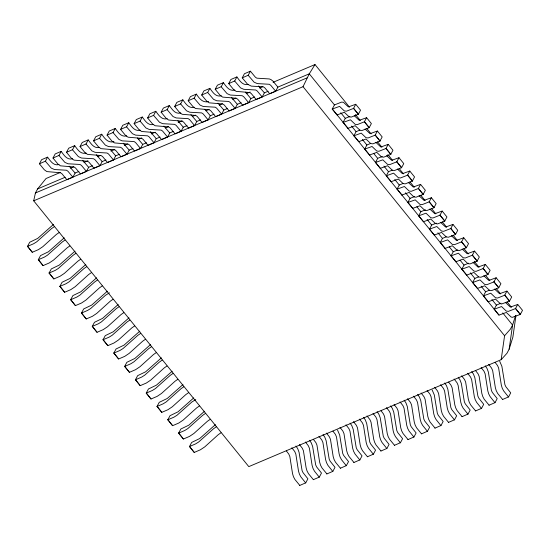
<?xml version="1.0" encoding="UTF-8"?>
<svg xmlns="http://www.w3.org/2000/svg" width="550" height="550" viewBox="0 0 550 550"><rect width="100%" height="100%" fill="white"/><g stroke="black" fill="none" stroke-linecap="round" stroke-linejoin="round"><path stroke-width="0.82" d="M60.273 172.48L46.035 178.516L37.586 188.952L35.42 192.981L33.694 200.812L248.792 466.627L501.167 359.686L504.584 335.748L510.421 329.093L512.579 325.064L515.543 315.631M501.167 359.686L506.976 353.244L509.135 349.209L512.579 325.064L502.748 312.909M515.928 315.741L512.868 337.178L509.135 349.209M349.855 116.428L345.297 118.333L343.083 122.451L347.896 128.246M359.886 130.089L356.091 131.67L353.884 135.795L358.689 141.591M370.686 143.426L366.884 145.014L364.678 149.132L369.483 154.928M382.236 156.454L377.678 158.352L375.471 162.477L380.277 168.272M392.274 170.108L388.479 171.696L386.265 175.814L391.078 181.61M403.067 183.452L399.272 185.034L397.066 189.159L401.871 194.954M414.624 196.474L410.066 198.378L407.859 202.496L412.665 208.292M425.418 209.818L420.86 211.716L418.653 215.841L423.459 221.636M436.219 223.156L431.661 225.06L429.447 229.178L434.259 234.974M446.249 236.816L442.454 238.397L440.248 242.522L445.053 248.318M457.806 249.837L453.248 251.742L451.041 255.86L455.847 261.656M468.6 263.182L464.042 265.079L461.835 269.204L466.641 275M478.638 276.836L474.842 278.424L472.629 282.542L477.441 288.337M72.573 158.799C66.983 160.325 63.938 155.072 61.181 151.387L55.206 153.917L52.992 158.042L57.894 164.01L60.459 165.839L74.03 166.994L75.494 167.963L80.465 173.965L86.446 171.428L88.639 167.317L92.414 165.715M86.096 153.072C80.506 154.598 77.461 149.339 74.697 145.654L68.722 148.191L66.516 152.309L71.411 158.283L73.975 160.112L87.546 161.267L89.017 162.236L93.988 168.238L99.963 165.701L102.156 161.59L105.937 159.988M99.612 147.345C94.022 148.871 90.977 143.612 88.22 139.927L82.239 142.464L80.032 146.582L84.927 152.556L87.491 154.385L101.062 155.54L102.534 156.502L107.504 162.504L113.479 159.974L115.672 155.863L119.453 154.261M113.967 141.653C108.061 143.358 104.534 138.366 101.736 134.2L95.755 136.737L93.548 140.855L98.45 146.829L101.007 148.651L114.579 149.806L116.05 150.776L121.021 156.778L126.995 154.248L129.195 150.129L132.969 148.528M126.644 135.891C121.055 137.411 118.009 132.158 115.252 128.473L109.278 131.003L107.064 135.128L111.966 141.103L114.531 142.924L128.102 144.079L129.566 145.049L134.537 151.051L140.518 148.521L142.711 144.403L146.486 142.801M140.167 130.164C134.578 131.684 131.526 126.431 128.769 122.746L122.794 125.276L120.588 129.401L125.483 135.376L128.047 137.197L141.618 138.353L143.083 139.322L148.06 145.324L154.034 142.787L156.228 138.676L160.009 137.074M153.684 124.431C148.094 125.957 145.049 120.704 142.292 117.019L136.311 119.549L134.104 123.667L138.999 129.642L141.563 131.471L155.134 132.626L156.606 133.595L161.576 139.597L167.551 137.06L169.744 132.949L173.525 131.347M167.2 118.704C161.611 120.23 158.565 114.971 155.808 111.286L149.827 113.823L147.62 117.941L152.515 123.915L155.079 125.744L168.651 126.899L170.122 127.861L175.093 133.863L181.067 131.333L183.267 127.222L187.041 125.62M180.716 112.977C175.127 114.496 172.081 109.244 169.324 105.559L163.35 108.096L161.136 112.214L166.038 118.188L168.603 120.01L182.167 121.165L183.638 122.134L188.609 128.136L194.59 125.606L196.783 121.488L200.558 119.893M194.232 107.25C188.65 108.769 185.597 103.517 182.841 99.832L176.866 102.362L174.653 106.487L179.554 112.461L182.119 114.283L195.69 115.438L197.154 116.407L202.125 122.409L208.106 119.879L210.299 115.761L214.081 114.159M208.594 101.558C202.689 103.256 199.155 98.271 196.364 94.105L190.383 96.635L188.176 100.76L193.071 106.734L195.635 108.556L209.206 109.711L210.678 110.681L215.648 116.683L221.623 114.146L223.816 110.034L227.597 108.433M221.272 95.789C215.683 97.316 212.637 92.063 209.88 88.378L203.899 90.908L201.692 95.026L206.587 101.001L209.151 102.829L222.722 103.984L224.194 104.954L229.164 110.956L235.139 108.419L237.332 104.308L241.113 102.706M234.788 90.062C229.199 91.589 226.153 86.329 223.396 82.644L217.422 85.181L215.208 89.299L220.11 95.274L222.667 97.103L236.239 98.257L237.71 99.22L242.681 105.229L248.662 102.692L250.855 98.581L254.629 96.979M33.694 200.812L303.036 86.68L309.279 73.824L315.006 64.536L349.546 107.216M78.898 171.442L75.123 173.044L72.861 177.189L66.88 179.719L61.909 173.718L60.445 172.748L46.874 171.593L44.309 169.771L39.407 163.797L41.621 159.672L47.596 157.142C50.352 160.827 53.405 166.079 58.987 164.56M47.596 157.142L45.389 161.26L51.274 168.114L54.471 169.531L66.419 170.218L67.891 171.188L72.861 177.189M61.181 151.387L58.974 155.506L64.859 162.36L68.056 163.776L80.004 164.457L81.476 165.426L86.446 171.428M74.697 145.654L72.49 149.779L78.375 156.626L81.572 158.049L93.521 158.73L94.992 159.699L99.963 165.701M58.994 232.636L56.32 234.486L42.776 246.716L38.404 249.645L32.271 252.278L27.5 246.379L29.707 242.254L37.696 238.411L53.419 224.489M88.22 139.927L86.006 144.052L91.898 150.899L95.088 152.316L107.037 153.003L108.508 153.972L113.479 159.974M32.271 252.278L27.548 246.283M101.736 134.2L99.522 138.325L105.414 145.172L108.611 146.589L120.56 147.276L122.024 148.246L126.995 154.248M69.788 245.981L67.114 247.83L53.57 260.054L49.198 262.982L43.072 265.616L38.294 259.717L40.508 255.599L48.489 251.756L64.213 237.834M115.252 128.473L113.046 132.591L118.931 139.446L122.127 140.862L134.076 141.549L135.547 142.519L140.518 148.521M43.072 265.616L38.342 259.627M128.769 122.746L126.562 126.864L132.447 133.719L135.644 135.135L147.593 135.822L149.064 136.785L154.034 142.787M80.575 259.304L77.901 261.154L64.357 273.377L59.977 276.306L53.852 278.939L49.081 273.041L51.287 268.923L59.269 265.079L74.992 251.157M53.852 278.939L49.129 272.951M142.292 117.019L140.078 121.137L145.963 127.992L149.16 129.408L161.109 130.089L162.58 131.058L167.551 137.06M91.369 272.649L88.694 274.491L75.151 286.722L70.771 289.651L64.646 292.284L59.874 286.385L62.081 282.26L70.07 278.417L85.793 264.502M155.808 111.286L153.594 115.411L159.486 122.258L162.683 123.674L174.632 124.362L176.096 125.331L181.067 131.333M64.646 292.284L59.922 286.296M169.324 105.559L167.118 109.684L173.002 116.531L176.199 117.948L188.148 118.635L189.619 119.604L194.59 125.606M102.162 285.986L99.488 287.836L85.944 300.059L81.572 302.988L75.439 305.621L70.668 299.722L72.882 295.604L80.864 291.761L96.587 277.839M182.841 99.832L180.634 103.95L186.519 110.804L189.716 112.221L201.664 112.908L203.136 113.877L208.106 119.879M75.439 305.621L70.716 299.633M196.364 94.105L194.15 98.223L200.035 105.078L203.232 106.494L215.181 107.181L216.652 108.144L221.623 114.146M112.956 299.331L110.289 301.173L96.738 313.404L92.366 316.332L86.24 318.966L81.462 313.067L83.676 308.942L91.657 305.099L107.381 291.184M86.24 318.966L81.51 312.978M209.88 88.378L207.666 92.496L213.558 99.351L216.755 100.767L228.704 101.448L230.168 102.417L235.139 108.419M123.757 312.668L121.083 314.518L107.539 326.741L103.159 329.67L97.034 332.303L92.262 326.404L94.469 322.286L102.451 318.443L118.174 304.521M223.396 82.644L221.189 86.769L227.074 93.617L230.271 95.04L242.22 95.721L243.691 96.69L248.662 102.692M268.153 91.252L264.371 92.847L262.164 96.972L256.183 99.502L251.212 93.5L249.741 92.531L236.17 91.376L233.613 89.554L228.711 83.579L230.924 79.461L236.899 76.924C239.656 80.609 242.701 85.869 248.291 84.343M97.034 332.303L92.311 326.315M236.899 76.924L234.692 81.049L240.577 87.897L243.774 89.313L255.722 90.001L257.187 90.97L262.164 96.972M242.227 77.852L244.441 73.727L250.415 71.198L255.386 77.199L256.857 78.169L269.349 78.953L270.957 79.585L272.993 81.146L277.887 87.12L275.681 91.245L269.699 93.775L264.729 87.773L263.264 86.804L251.316 86.123L247.617 84.287L242.227 77.852L248.256 75.226M134.551 326.012L131.876 327.855L118.333 340.086L113.953 343.014L107.828 345.647L103.056 339.749L105.263 335.624L113.252 331.781L128.975 317.866M250.415 71.198L248.208 75.316L254.093 82.17L257.29 83.586L269.239 84.274L270.71 85.243L275.681 91.245M107.828 345.647L103.104 339.659M145.344 339.35L142.67 341.199L129.126 353.423L124.754 356.352L118.621 358.985L113.85 353.086L116.064 348.968L124.046 345.125L139.769 331.203M118.621 358.985L113.898 352.997M156.138 352.694L153.471 354.537L139.92 366.768L135.547 369.696L129.422 372.329L124.644 366.431L126.858 362.306L134.839 358.462L150.562 344.548M129.422 372.329L124.692 366.341M166.939 366.032L164.264 367.881L150.721 380.105L146.341 383.034L140.216 385.667L135.444 379.768L137.651 375.65L145.633 371.807L161.356 357.885M140.216 385.667L135.493 379.679M177.732 379.376L175.058 381.219L161.514 393.449L157.135 396.378L151.009 399.011L146.238 393.112L148.445 388.987L156.434 385.144L172.157 371.229M151.009 399.011L146.286 393.023M188.526 392.714L185.852 394.563L172.308 406.787L167.936 409.716L161.803 412.349L157.032 406.45L159.246 402.332L167.228 398.489L182.951 384.567M161.803 412.349L157.08 406.361M332.234 109.044L334.448 104.926L341.509 102.128L343.406 102.238L348.404 106.927L355.754 104.273L360.525 110.172L358.318 114.297L351.251 117.088L349.092 116.827L344.355 112.289L337.012 114.943L332.234 109.044L339.584 106.391L344.321 110.928L346.479 111.189L353.547 108.398L355.754 104.273M199.32 406.058L196.653 407.901L183.102 420.131L178.729 423.06L172.604 425.693L167.826 419.794L170.039 415.669L178.021 411.826L193.744 397.911M172.604 425.693L167.874 419.705M210.121 419.396L207.446 421.245L193.903 433.469L189.523 436.397L183.397 439.031L178.626 433.132L180.833 429.014L188.815 425.171L204.538 411.249M183.397 439.031L178.674 433.043M220.969 432.802L218.295 434.651L204.751 446.882L200.372 449.804L194.246 452.437L189.475 446.538L191.682 442.42L199.664 438.577L215.387 424.655M343.083 122.451L350.433 119.797L355.169 124.334L357.328 124.596L364.396 121.804L366.603 117.679L371.374 123.578L369.167 127.703L362.099 130.494L359.941 130.24L355.204 125.696L347.861 128.349M194.246 452.437L189.523 446.449M353.884 135.795L361.226 133.141L365.963 137.679L368.122 137.94L375.189 135.142L377.396 131.024L382.174 136.922L379.961 141.041L372.9 143.839L370.734 143.578L365.998 139.04L358.655 141.694M364.678 149.132L372.02 146.479L376.757 151.016L378.922 151.278L385.983 148.486L388.197 144.361L392.968 150.26L390.754 154.385L383.694 157.176L381.528 156.922L376.798 152.377L369.449 155.031M375.471 162.477L382.821 159.823L387.551 164.361L389.716 164.622L396.777 161.824L398.991 157.706L403.762 163.604L401.555 167.722L394.487 170.521L392.329 170.259L387.592 165.722L380.243 168.376M386.265 175.814L393.614 173.161L398.351 177.698L400.51 177.959L407.578 175.168L409.784 171.043L414.556 176.942L412.349 181.067L405.281 183.858L403.123 183.604L398.386 179.059L391.043 181.713M397.066 189.159L404.408 186.505L409.145 191.042L411.304 191.304L418.371 188.506L420.578 184.387L425.356 190.286L423.143 194.404L416.082 197.202L413.916 196.941L409.179 192.404L401.837 195.058M407.859 202.496L415.202 199.843L419.939 204.38L422.104 204.641L429.165 201.85L431.379 197.725L436.15 203.624L433.936 207.749L426.876 210.54L424.71 210.286L419.98 205.741L412.631 208.395M418.653 215.841L426.002 213.187L430.732 217.724L432.898 217.986L439.959 215.188L442.172 211.069L446.944 216.968L444.737 221.086L437.669 223.884L435.511 223.623L430.774 219.086L423.424 221.739M286.357 450.931L288.743 454.025L289.843 456.548L292.538 473.639L293.446 476.692L294.862 479.394L299.757 485.375M299.441 444.558L302.328 448.271L303.428 450.794L306.123 467.878L307.031 470.938L308.447 473.632L313.342 479.614M429.447 229.178L436.796 226.524L441.533 231.062L443.692 231.323L450.759 228.532L452.966 224.407L457.737 230.306L455.531 234.431L448.463 237.222L446.304 236.968L441.567 232.423L434.225 235.077M313.459 439.443L315.851 442.544L316.944 445.067L319.639 462.151L320.547 465.211L321.97 467.906L326.865 473.887M440.248 242.522L447.59 239.869L452.327 244.406L454.486 244.667L461.553 241.869L463.76 237.751L468.538 243.65L466.324 247.768L459.264 250.566L457.098 250.305L452.361 245.768L445.019 248.421M326.48 433.098L329.368 436.81L330.461 439.34L333.156 456.424L334.07 459.477L335.486 462.179L340.381 468.16M339.996 427.371L342.884 431.083L343.984 433.606L346.672 450.697L347.586 453.75L349.002 456.452L353.897 462.433M451.041 255.86L458.384 253.206L463.121 257.744L465.286 258.005L472.347 255.214L474.561 251.089L479.332 256.988L477.118 261.113L470.058 263.904L467.892 263.649L463.162 259.105L455.812 261.759M353.513 421.644L356.4 425.356L357.5 427.879L360.195 444.971L361.103 448.023L362.519 450.725L367.414 456.706M367.029 415.917L369.923 419.629L371.016 422.152L373.711 439.237L374.619 442.296L376.042 444.998L380.937 450.973M461.835 269.204L469.184 266.551L473.914 271.088L476.08 271.349L483.141 268.551L485.354 264.433L490.126 270.332L487.919 274.45L480.851 277.248L478.692 276.987L473.956 272.449L466.606 275.103M381.047 410.802L383.439 413.902L384.533 416.426L387.228 433.51L388.142 436.569L389.558 439.264L394.453 445.246M489.424 290.166L485.636 291.761L483.416 295.873L488.187 301.771L495.536 299.118L500.266 303.655L501.566 303.999L509.493 301.118L511.706 296.993L506.928 291.094L499.586 293.748L494.581 289.059M394.068 404.463L396.956 408.169L398.049 410.699L400.744 427.783L401.658 430.836L403.074 433.538L407.969 439.519M472.629 282.542L479.978 279.888L484.715 284.426L486.874 284.687L493.941 281.896L496.148 277.771L500.919 283.669L498.712 287.794L491.645 290.586L489.486 290.331L484.749 285.787L477.407 288.441M407.584 398.729L410.472 402.442L411.572 404.972L414.26 422.056L415.174 425.109L416.591 427.811L421.486 433.792M500.981 303.188L496.43 305.106L494.209 309.21L498.981 315.109L506.33 312.455L511.067 316.993L512.359 317.343L520.293 314.456L522.5 310.337L517.729 304.439L510.379 307.093L505.381 302.404M483.416 295.873L490.758 293.219L495.495 297.756L497.661 298.018L504.721 295.219L506.928 291.094M421.101 393.002L423.995 396.715L425.088 399.238L427.783 416.329L428.691 419.382L430.114 422.084L435.009 428.065M498.981 315.109L332.282 108.955M434.617 387.276L437.511 390.988L438.604 393.511L441.299 410.596L442.207 413.655L443.63 416.357L448.525 422.331M494.209 309.21L501.559 306.556L506.289 311.094L508.454 311.355L515.515 308.557L517.729 304.439M448.635 382.161L451.027 385.261L452.121 387.784L454.816 404.869L455.73 407.928L457.146 410.623L462.041 416.604M461.656 375.822L464.544 379.527L465.644 382.058L468.332 399.142L469.246 402.194L470.663 404.896L475.558 410.877M475.654 370.714L478.046 373.808L479.146 376.337L481.834 393.422L482.749 396.474L484.165 399.176L489.06 405.158M488.675 364.368L491.562 368.081L492.663 370.604L495.357 387.695L496.265 390.748L497.681 393.449L502.576 399.431M54.223 226.738L51.549 228.587L36.726 241.808L33.626 243.746L27.5 246.379M65.017 240.082L62.343 241.924L47.52 255.145L44.419 257.084L38.294 259.717M75.797 253.406L73.129 255.255L58.307 268.469L55.206 270.407L49.081 273.041M86.597 266.75L83.923 268.593L69.101 281.813L66 283.752L59.874 286.385M97.391 280.087L94.717 281.937L79.894 295.151L76.794 297.089L70.668 299.722M118.979 306.769L116.311 308.619L101.489 321.832L98.388 323.771L92.262 326.404M129.779 320.114L127.105 321.956L112.282 335.177L109.182 337.116L103.056 339.749M140.573 333.451L137.899 335.301L123.076 348.514L119.976 350.453L113.85 353.086M151.367 346.796L148.692 348.638L133.877 361.859L130.776 363.797L124.644 366.431M162.161 360.133L159.493 361.982L144.671 375.196L141.57 377.135L135.444 379.768M172.961 373.478L170.287 375.32L155.464 388.541L152.364 390.479L146.238 393.112M183.755 386.815L181.081 388.664L166.258 401.878L163.157 403.817L157.032 406.45M205.343 413.497L202.675 415.346L187.853 428.56L184.752 430.499L178.626 433.132M216.191 426.903L213.524 428.752L198.701 441.966L195.601 443.905L189.475 446.538M109.416 292.841L105.511 295.274L90.695 308.495L87.594 310.434L81.462 313.067M195.779 399.568L191.874 402.002L177.059 415.223L173.958 417.161L167.826 419.794M39.407 163.797L45.437 161.171M52.992 158.042L59.022 155.416M66.516 152.309L72.538 149.689M80.032 146.582L86.054 143.963M93.548 140.855L99.571 138.236M107.064 135.128L113.094 132.502M120.588 129.401L126.61 126.775M134.104 123.667L140.126 121.048M147.62 117.941L153.642 115.321M161.136 112.214L167.166 109.594M174.653 106.487L180.682 103.861M188.176 100.76L194.198 98.134M201.692 95.026L207.714 92.407M215.208 89.299L221.238 86.68M228.711 83.579L234.74 80.96M70.558 168.121L73.721 166.781M84.006 162.429L87.959 160.751M97.453 156.729L100.616 155.389M110.901 151.03L114.861 149.353M124.348 145.331L127.517 143.99M138.593 139.294L141.756 137.954M151.25 133.932L155.203 132.254M165.488 127.896L168.651 126.555M178.145 122.533L182.105 120.856M192.383 116.497L195.553 115.156M205.837 110.797L209 109.457M219.285 105.098L222.447 103.757M232.732 99.406L235.895 98.058M246.18 93.706L250.14 92.029M259.627 88.007L262.797 86.666M273.082 82.308L315.006 64.536M37.586 188.952L65.154 177.265M277.887 87.12L309.279 73.824L334.448 104.926M35.42 192.981L307.113 77.852M366.603 117.679L359.253 120.333L354.255 115.644M377.396 131.024L370.054 133.678L365.049 128.989M388.197 144.361L380.848 147.015L375.849 142.326M398.991 157.706L391.641 160.359L386.643 155.671M409.784 171.043L402.435 173.697L397.437 169.008M420.578 184.387L413.236 187.041L408.231 182.353M431.379 197.725L424.029 200.379L419.031 195.69M442.172 211.069L434.823 213.723L429.825 209.034M452.966 224.407L445.617 227.061L440.619 222.372M463.76 237.751L456.418 240.405L451.413 235.716M474.561 251.089L467.211 253.742L462.213 249.054M485.354 264.433L478.005 267.087L473.007 262.398M496.148 277.771L488.799 280.424L483.801 275.736M299.709 485.464L305.738 482.838M313.294 479.703L319.323 477.084M326.817 473.976L332.839 471.357M340.333 468.249L346.356 465.623M353.849 462.522L359.879 459.896M367.366 456.796L373.395 454.169M380.889 451.062L386.911 448.442M394.405 445.335L400.428 442.716M407.921 439.608L413.944 436.989M421.438 433.881L427.467 431.255M434.961 428.154L440.983 425.528M448.477 422.421L454.499 419.801M461.993 416.694L468.016 414.074M475.509 410.967L481.539 408.348M489.012 405.247L495.041 402.621M502.528 399.52L508.558 396.894M258.486 85.999L264.371 92.847M231.468 97.446L237.332 104.308M217.944 103.173L223.816 110.034M190.912 114.634L196.783 121.488M163.873 126.088L169.744 132.949M150.356 131.814L156.228 138.676M123.324 143.275L129.195 150.129M96.284 154.729L102.156 161.59M82.768 160.456L88.639 167.317M69.183 166.217L75.123 173.044M245.486 92.139L250.855 98.581M204.93 109.319L210.299 115.761M177.897 120.773L183.267 127.222M137.342 137.961L142.711 144.403M110.302 149.414L115.672 155.863M353.595 108.309L358.366 114.208M364.444 121.715L369.215 127.614M375.237 135.053L380.009 140.951M386.031 148.397L390.803 154.296M396.825 161.734L401.603 167.633M407.626 175.079L412.397 180.978M418.419 188.416L423.191 194.315M429.213 201.761L433.984 207.659M440.007 215.098L444.785 220.997M450.808 228.442L455.579 234.341M461.601 241.78L466.373 247.679M472.395 255.124L477.166 261.023M483.189 268.462L487.967 274.361M493.989 281.806L498.761 287.705M504.769 295.13L509.541 301.029M515.563 308.468L520.341 314.366M353.547 108.398L358.318 114.297M364.396 121.804L369.167 127.703M375.189 135.142L379.961 141.041M385.983 148.486L390.754 154.385M396.777 161.824L401.555 167.722M407.578 175.168L412.349 181.067M418.371 188.506L423.143 194.404M429.165 201.85L433.936 207.749M439.959 215.188L444.737 221.086M450.759 228.532L455.531 234.431M461.553 241.869L466.324 247.768M472.347 255.214L477.118 261.113M483.141 268.551L487.919 274.45M493.941 281.896L498.712 287.794M504.721 295.219L509.493 301.118M515.515 308.557L520.293 314.456M355.479 114.551L360.332 120.553M366.809 128.556L371.126 133.891M377.603 141.893L381.92 147.228M387.853 154.564L392.714 160.566M399.183 168.568L403.501 173.903M409.977 181.899L414.294 187.234M420.771 195.236L425.088 200.571M431.564 208.574L435.882 213.909M442.358 221.911L446.669 227.246M453.145 235.249L457.462 240.584M463.939 248.586L468.256 253.921M474.189 261.257L479.05 267.259M485.526 275.261L489.837 280.596M496.313 288.599L500.631 293.934M507.107 301.929L511.424 307.264M340.766 112.736L345.297 118.333M351.567 126.081L356.091 131.67M362.361 139.418L366.884 145.014M373.656 153.381L377.678 158.352M383.948 166.1L388.479 171.696M394.749 179.444L399.272 185.034M405.543 192.782L410.066 198.378M416.838 206.745L420.86 211.716M427.13 219.464L431.661 225.06M437.931 232.808L442.454 238.397M449.226 246.771L453.248 251.742M460.02 260.109L464.042 265.079M470.312 272.827L474.842 278.424M481.112 286.172L485.636 291.761M491.906 299.509L496.43 305.106M303.036 86.68L504.584 335.748M495.151 362.45L497.544 365.551L498.637 368.074L501.332 385.158L502.246 388.217L503.663 390.913L508.509 396.983L510.716 392.865L505.835 386.691L504.914 384.704L501.875 366.293L499.716 361.322M481.133 367.565L484.027 371.277L485.121 373.801L487.816 390.885L488.723 393.944L490.146 396.646L494.993 402.71L497.2 398.592L492.319 392.418L491.397 390.431L488.359 372.027L486.97 368.342L485.231 365.839M467.631 373.285L470.525 376.998L471.618 379.521L474.313 396.612L475.221 399.664L476.644 402.366L481.491 408.437L483.697 404.312L478.816 398.138L477.895 396.151L474.856 377.747L473.467 374.069L471.728 371.559M454.114 379.012L457.002 382.724L458.102 385.254L460.797 402.339L461.704 405.391L463.121 408.093L467.967 414.164L470.181 410.039L465.3 403.872L464.379 401.885L461.333 383.474L459.951 379.796L458.212 377.293M440.598 384.746L443.486 388.451L444.586 390.981L447.274 408.066L448.188 411.118L449.604 413.82L454.451 419.891L456.665 415.772L451.784 409.599L450.862 407.612L447.817 389.201L446.428 385.522L444.689 383.02M427.082 390.473L429.969 394.185L431.062 396.708L433.757 413.793L434.672 416.852L436.088 419.547L440.935 425.618L443.142 421.499L438.268 415.326L437.339 413.339L434.301 394.928L432.149 389.957M413.559 396.199L416.453 399.912L417.546 402.435L420.241 419.519L421.149 422.579L422.572 425.281L427.419 431.344L429.626 427.226L424.744 421.053L423.823 419.066L420.784 400.661L419.396 396.976L417.656 394.474M400.043 401.926L402.937 405.639L404.03 408.162L406.725 425.253L407.632 428.306L409.049 431.007L413.902 437.078L416.109 432.953L411.228 426.779L410.307 424.793L407.261 406.388L405.879 402.71L404.14 400.201M386.526 407.653L389.414 411.366L390.514 413.889L393.202 430.98L394.116 434.033L395.533 436.734L400.379 442.805L402.593 438.68L397.712 432.513L396.791 430.519L393.745 412.115L392.356 408.437L390.617 405.928M373.01 413.38L375.897 417.092L376.991 419.623L379.686 436.707L380.6 439.759L382.016 442.461L386.863 448.532L389.07 444.407L384.196 438.24L383.268 436.253L380.229 417.842L378.84 414.164L377.101 411.661M359.487 419.114L362.381 422.826L363.474 425.349L366.169 442.434L367.077 445.493L368.5 448.188L373.347 454.259L375.554 450.141L370.672 443.967L369.751 441.98L366.712 423.569L365.324 419.891L363.584 417.388M345.971 424.841L348.865 428.553L349.958 431.076L352.653 448.161L353.561 451.22L354.984 453.922L359.831 459.986L362.038 455.868L357.156 449.694L356.235 447.707L353.189 429.303L351.808 425.618L350.068 423.115M332.949 431.179L335.342 434.28L336.442 436.803L339.13 453.888L340.044 456.947L341.461 459.649L346.308 465.712L348.521 461.594L343.64 455.421L342.719 453.434L339.673 435.029L337.521 430.059M318.938 436.294L321.826 440.007L322.919 442.53L325.614 459.621L326.528 462.674L327.944 465.376L332.791 471.446L335.005 467.321L330.124 461.154L329.196 459.161L326.157 440.756L324.768 437.078L323.029 434.569M305.422 442.021L308.309 445.734L309.403 448.264L312.097 465.348L313.012 468.401L314.428 471.103L319.275 477.173L321.482 473.048L316.601 466.881L315.679 464.894L312.641 446.483L311.252 442.805L309.512 440.303M291.837 447.783L294.724 451.495L295.817 454.018L298.512 471.103L299.427 474.162L300.843 476.857L305.69 482.928L307.897 478.809L303.016 472.636L302.094 470.649L299.056 452.237L297.667 448.559L295.941 446.05"/></g></svg>
